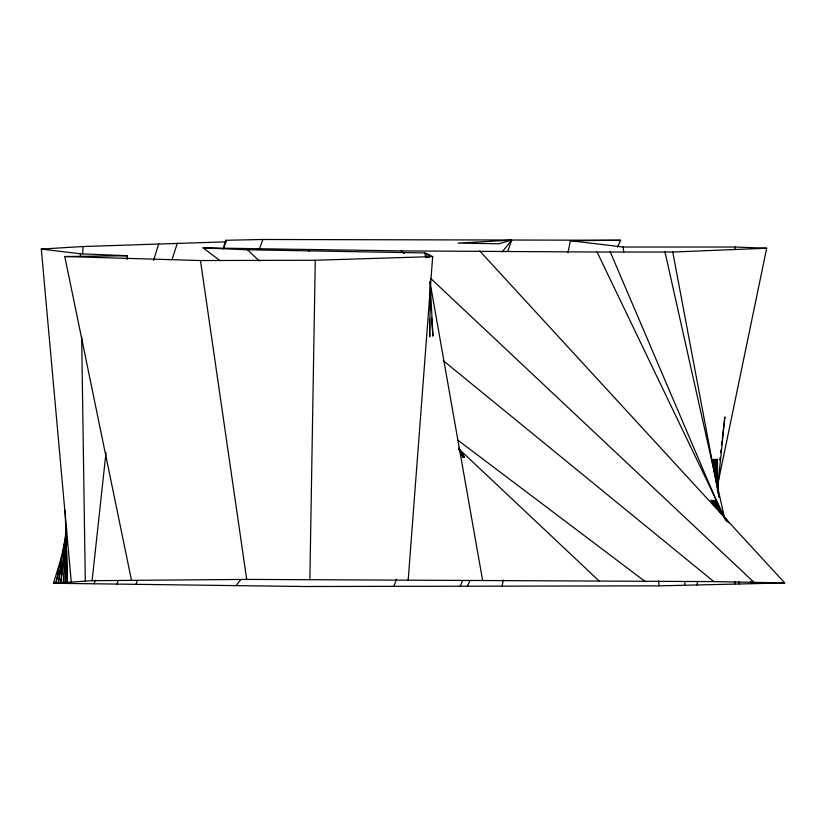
<?xml version="1.0" encoding="UTF-8"?>
<svg xmlns="http://www.w3.org/2000/svg" width="826" height="826" viewBox="0 0 826 826"><rect width="100%" height="100%" fill="white"/><g stroke="black" fill="none" stroke-linecap="round" stroke-linejoin="round"><path stroke-width="1.24" d="M65.719 527.06L65.233 582.475L65.915 551.52M430.418 281.439L429.747 336.822L429.541 318.877M309.864 579.707L315.274 260.252L432.69 256.597L408.178 580.162M66.307 533.472L66.452 527.019L66.059 534.422M717.133 471.78L717.474 459.122L717.639 490.82M63.22 582.609L65.698 540.596L60.773 582.774L65.615 543.209M82.61 253.943L83.044 246.53L225.963 241.832L225.797 240.283L262.895 239.488L620.563 240.263L617.538 247.098M717.381 490.716L724.856 416.954L722.316 438.554M64.056 549.083L53.453 583.259L92.089 580.688L106.017 452.493M126.987 259.56L127.41 255.75L80.442 253.778L41.3 249.07L71.263 582.072M719.787 460.154L720.086 457.614M720.685 452.534L720.974 449.994M721.573 444.915L722.027 441.105M684.568 585.252L685.126 581.525M734.995 249.514L735.367 247.026L766.683 248.223L717.422 485.925M66.514 528.774L58.336 582.939L61.836 564.034M502.094 586.14L503.282 580.151M567.978 252.715L570.353 240.717L620.563 240.263M696.896 584.973L697.671 581.256M65.729 537.065L55.889 583.094L59.049 570.673M153.605 260.355L158.716 243.856M116.993 584.085L118.128 580.502M223.536 247.439L225.797 240.283M172.004 259.653L177.373 243.112M393.94 586.346L396.387 579.14M507.959 250.939L511.635 240.118L457.965 243.112L498.904 243.773L511.635 240.118L502.239 251.889M135.98 584.333L137.302 580.74M259.374 249.06L262.895 239.488M93.968 583.786L95.341 580.224M223.216 248.956L225.963 241.832M460.175 586.223L462.684 580.533M467.433 586.212L469.942 580.523M235.988 585.624L240.686 579.738M41.3 249.07L83.044 246.53M219.437 260.221L203.072 247.872L401.384 250.897L597.074 252.023L672.746 252.023L766.683 248.223M53.453 583.259L304.742 586.512L659.096 585.851L784.7 582.929L479.658 250.897M131.51 580.358L64.779 256.525L127.41 255.75M92.089 580.688L246.706 579.408L713.819 581.607L784.7 582.929M64.779 256.525L200.47 260.541L315.274 260.252M570.353 240.717L623.165 247.026L735.367 247.026M203.072 247.872L247.428 249.772L424.863 252.932L432.69 256.597M457.697 440.041L644.827 581.277M307.448 249.772L309.399 251.362M443.232 360.642L713.819 581.607M401.384 250.897L404.131 253.489M430.769 278.517L754.055 582.361M247.428 249.772L259.343 260.985M459.05 449.065L599.211 581.07M729.09 522.858L710.98 500.164L722.616 515.362M724.949 518.398L726.498 520.421M728.16 522.011L712.002 500.257L727.014 521.051L713.014 500.36L726.952 521.092L713.519 500.401L726.89 521.144L714.542 500.504L726.126 520.143M458.647 448.931L464.532 457.201L458.946 448.962M458.709 448.993L464.14 457.253L458.75 448.58M458.833 448.642L463.737 457.305L458.678 448.219M459.019 449.396L462.952 457.408L458.791 448.281M597.074 252.023L725.971 520.266M610.125 251.6L719.312 507.587M720.788 511.046L721.769 513.359M750.793 581.39L751.774 583.693M664.92 251.6L724.557 517.995M738.785 581.545L739.332 583.982M672.746 252.023L719.012 497.397M734.892 581.638L735.357 584.075M424.863 252.932L425.71 257.753M429.964 281.842L482.642 580.513M718.919 496.023L713.272 459.452L716.937 485.905M200.47 260.541L246.706 579.408M623.165 247.026L623.702 252.002M658.559 580.864L659.096 585.851M717.846 489.663L714.676 459.339L717.02 485.843L716.07 459.235L717.742 489.601M426.825 253.85L427.104 257.712M430.738 306.58L431.027 310.442M431.595 318.155L432.938 336.161L430.139 281.47M428.911 257.309L428.777 254.769L428.808 257.33M65.202 510.334L67.236 582.34L66.772 551.458M80.442 253.778L80.473 256.339M81.671 336.894L85.284 581.143M66.4 527.009L66.503 533.451M66.576 538.593L66.679 545.026M726.89 521.144L714.025 500.453L726.828 521.185"/></g></svg>
